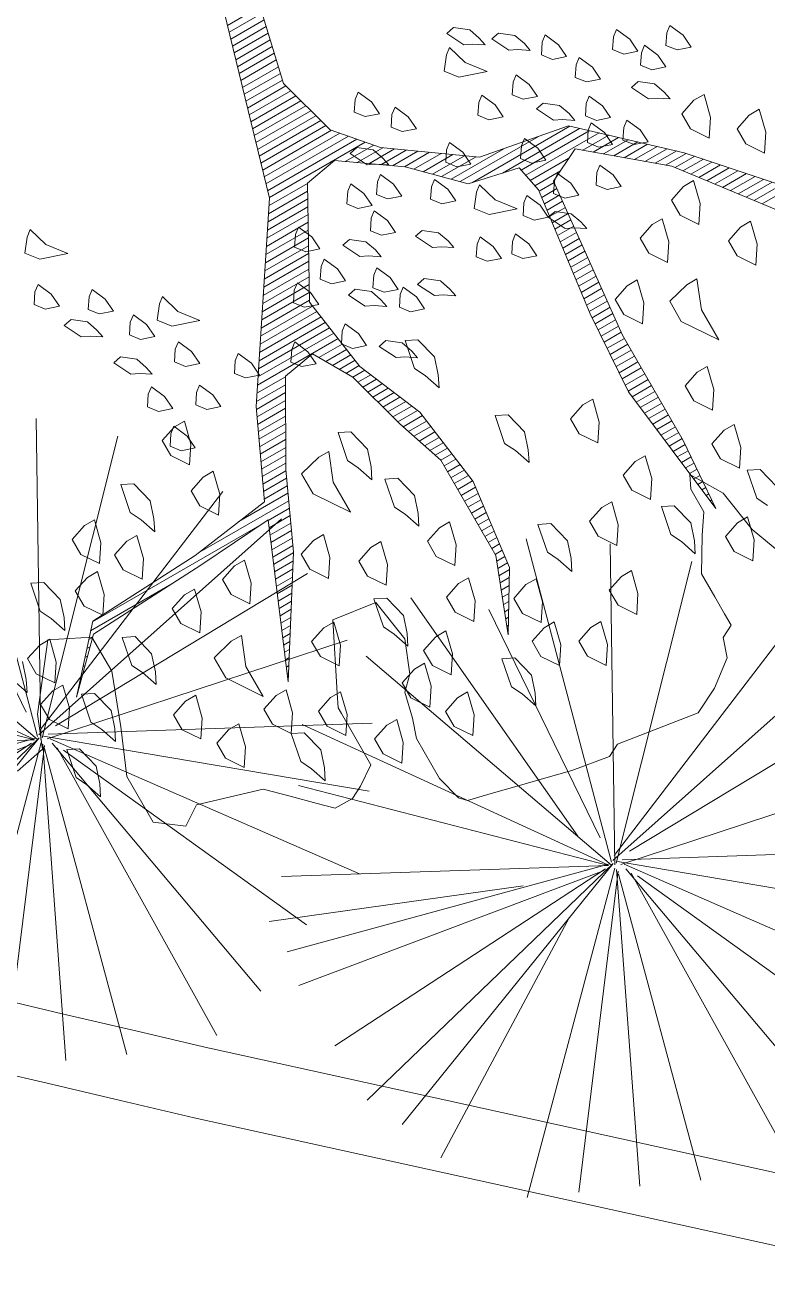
# Model space of a CAD drawing. Header units: metres. Extents: x 12093 to 20303, y 514 to 1412.
# Drawn here: x 19710.979 to 19712.542, y 695.804 to 698.412 of the extents above; entities that cross this region are included whole.
import ezdxf

# ---------------------------------------------------------------- set-up
doc = ezdxf.new("R2010")
doc.units = ezdxf.units.M
doc.layers.get('0').update_dxf_attribs({"lineweight": 13})
for name, color, linetype, lineweight in [('AMBI-GRASS', 104, 'Continuous', 20), ('ARBOLES', 52, 'Continuous', 13), ('grass', 64, 'Continuous', 13), ('MANZANAS-ORIGINALES', 147, 'Continuous', 9)]:
    doc.layers.add(name, color=color, linetype=linetype, lineweight=lineweight)
doc.layers.add('desnivel', color=9, linetype='Continuous')

# ---------------------------------------------------------------- blocks, each defined once
blk = doc.blocks.new('ghgfghgh')
at = {"layer": 'ARBOLES', "lineweight": 20}
for p, q in [((20001.7333, 663.3904), (20001.6557, 663.7091)), ((20001.713, 663.6712), (20001.7517, 663.5428)), ((20001.6774, 663.6198), (20001.7209, 663.6449)), ((20001.6796, 663.6107), (20001.7236, 663.636)), ((20001.6819, 663.6015), (20001.7263, 663.6272)), ((20001.6841, 663.5924), (20001.7289, 663.6183)), ((20001.6863, 663.5832), (20001.7316, 663.6094)), ((20001.6885, 663.5741), (20001.7343, 663.6005)), ((20001.6908, 663.565), (20001.737, 663.5916)), ((20001.693, 663.5558), (20001.7396, 663.5828)), ((20001.6952, 663.5467), (20001.7423, 663.5739)), ((20001.6974, 663.5375), (20001.745, 663.565)), ((20001.6997, 663.5284), (20001.7477, 663.5561)), ((20001.7019, 663.5193), (20001.7503, 663.5472)), ((20001.7041, 663.5101), (20001.755, 663.5395)), ((20001.7064, 663.501), (20001.7617, 663.5329)), ((20001.7517, 663.5428), (20001.8138, 663.4812)), ((20001.7086, 663.4918), (20001.7683, 663.5263)), ((20001.7108, 663.4827), (20001.775, 663.5197)), ((20001.713, 663.4736), (20001.7816, 663.5132)), ((20001.7153, 663.4644), (20001.7882, 663.5066)), ((20001.7175, 663.4553), (20001.7949, 663.5)), ((20001.7197, 663.4461), (20001.8015, 663.4934)), ((20001.7219, 663.437), (20001.8082, 663.4868)), ((20001.7242, 663.4279), (20001.8155, 663.4806)), ((20002.0027, 663.4114), (20002.1318, 663.486)), ((20002.0121, 663.445), (20002.13, 663.4864)), ((20002.0423, 663.4239), (20002.1447, 663.483)), ((20002.0672, 663.4278), (20002.1576, 663.48)), ((20002.13, 663.4864), (20002.2834, 663.4509)), ((20001.7264, 663.4187), (20001.8267, 663.4767)), ((20001.7286, 663.4096), (20001.8379, 663.4727)), ((20001.7308, 663.4004), (20001.8492, 663.4688)), ((20001.7331, 663.3913), (20001.8604, 663.4648)), ((20001.9864, 663.4125), (20002.0903, 663.4725)), ((20002.0733, 663.4209), (20002.1705, 663.4771)), ((20002.1489, 663.4541), (20002.1834, 663.4741)), ((20002.1626, 663.4517), (20002.1963, 663.4711)), ((20002.1764, 663.4492), (20002.2092, 663.4681)), ((20002.1901, 663.4467), (20002.222, 663.4651)), ((20002.2039, 663.4442), (20002.2349, 663.4621)), ((20001.9741, 663.4158), (20002.0441, 663.4562)), ((20002.1387, 663.456), (20002.1103, 663.413)), ((20002.2673, 663.4328), (20002.1387, 663.456)), ((20002.2176, 663.4417), (20002.2478, 663.4592)), ((20002.2314, 663.4392), (20002.2607, 663.4562)), ((20002.2451, 663.4368), (20002.2736, 663.4532)), ((20002.2589, 663.4343), (20002.2861, 663.45)), ((20002.2714, 663.4311), (20002.2976, 663.4462)), ((20002.2834, 663.4509), (20002.4484, 663.3955)), ((20001.8197, 663.4403), (20001.7837, 663.4106)), ((20002.0645, 663.4309), (20001.997, 663.4096)), ((20002.0903, 663.4015), (20002.0645, 663.4309)), ((20002.0793, 663.414), (20002.1304, 663.4435)), ((20002.419, 663.3696), (20002.2673, 663.4328)), ((20002.2819, 663.4267), (20002.309, 663.4423)), ((20002.2924, 663.4223), (20002.3204, 663.4385)), ((20002.3029, 663.418), (20002.3318, 663.4347)), ((20002.3134, 663.4136), (20002.3432, 663.4308)), ((20002.0854, 663.4071), (20002.1193, 663.4267)), ((20002.1103, 663.413), (20002.2017, 663.2087)), ((20002.3239, 663.4092), (20002.3546, 663.427)), ((20002.3343, 663.4049), (20002.366, 663.4232)), ((20002.3448, 663.4005), (20002.3775, 663.4193)), ((20002.3553, 663.3961), (20002.3889, 663.4155)), ((20001.732, 663.3698), (20001.7838, 663.3998)), ((20001.7327, 663.3807), (20001.7837, 663.4101)), ((20001.7837, 663.4106), (20001.7863, 663.2525)), ((20002.1587, 663.237), (20002.0903, 663.4015)), ((20002.091, 663.3999), (20002.111, 663.4114)), ((20002.0945, 663.3915), (20002.1147, 663.4032)), ((20002.3658, 663.3918), (20002.4003, 663.4117)), ((20002.3763, 663.3874), (20002.4117, 663.4078)), ((20002.3868, 663.383), (20002.4231, 663.404)), ((20001.7155, 663.1141), (20001.7333, 663.3904)), ((20001.7306, 663.3482), (20001.7842, 663.3791)), ((20001.7313, 663.359), (20001.784, 663.3895)), ((20002.098, 663.3831), (20002.1184, 663.3949)), ((20002.1015, 663.3747), (20002.1221, 663.3866)), ((20001.7299, 663.3373), (20001.7844, 663.3688)), ((20002.105, 663.3663), (20002.1258, 663.3783)), ((20002.1085, 663.3579), (20002.1295, 663.37)), ((20001.7285, 663.3157), (20001.7847, 663.3481)), ((20001.7292, 663.3265), (20001.7845, 663.3585)), ((20002.112, 663.3495), (20002.1332, 663.3617)), ((20002.1155, 663.341), (20002.1369, 663.3534)), ((20001.7278, 663.3049), (20001.7849, 663.3378)), ((20002.119, 663.3326), (20002.1406, 663.3452)), ((20002.1225, 663.3242), (20002.1443, 663.3369)), ((20001.7264, 663.2832), (20001.7852, 663.3172)), ((20001.7271, 663.294), (20001.785, 663.3275)), ((20002.126, 663.3158), (20002.1481, 663.3286)), ((20002.1294, 663.3074), (20002.1518, 663.3203)), ((20001.7257, 663.2724), (20001.7854, 663.3068)), ((20002.1329, 663.299), (20002.1555, 663.312)), ((20002.1364, 663.2906), (20002.1592, 663.3037)), ((20001.7243, 663.2507), (20001.7857, 663.2862)), ((20001.725, 663.2615), (20001.7856, 663.2965)), ((20002.1399, 663.2822), (20002.1629, 663.2954)), ((20002.1434, 663.2738), (20002.1666, 663.2872)), ((20001.7229, 663.2291), (20001.7861, 663.2655)), ((20001.7236, 663.2399), (20001.7859, 663.2759)), ((20002.1469, 663.2654), (20002.1703, 663.2789)), ((20002.1504, 663.257), (20002.174, 663.2706)), ((20001.7222, 663.2182), (20001.7862, 663.2552)), ((20001.7863, 663.2525), (20001.8533, 663.1671)), ((20002.1539, 663.2486), (20002.1777, 663.2623)), ((20002.1574, 663.2402), (20002.1814, 663.254)), ((20001.7201, 663.1857), (20001.8017, 663.2329)), ((20001.7208, 663.1966), (20001.7961, 663.24)), ((20001.7215, 663.2074), (20001.7905, 663.2472)), ((20002.2096, 663.1335), (20002.1587, 663.237)), ((20002.1612, 663.2319), (20002.1851, 663.2457)), ((20002.1652, 663.2238), (20002.1888, 663.2374)), ((20001.7187, 663.1641), (20001.813, 663.2185)), ((20001.7194, 663.1749), (20001.8073, 663.2257)), ((20002.1692, 663.2157), (20002.1925, 663.2292)), ((20002.1732, 663.2076), (20002.1962, 663.2209)), ((20001.7173, 663.1424), (20001.8242, 663.2042)), ((20001.718, 663.1533), (20001.8186, 663.2113)), ((20002.1772, 663.1995), (20002.1999, 663.2126)), ((20002.1812, 663.1913), (20002.2041, 663.2045)), ((20002.2017, 663.2087), (20002.2823, 663.069)), ((20001.7904, 663.184), (20001.7543, 663.1543)), ((20001.8439, 663.1528), (20001.7904, 663.184)), ((20001.7988, 663.1791), (20001.8299, 663.197)), ((20001.8078, 663.1738), (20001.8355, 663.1898)), ((20001.8168, 663.1686), (20001.8411, 663.1827)), ((20002.1852, 663.1832), (20002.2086, 663.1967)), ((20002.1892, 663.1751), (20002.2131, 663.1889)), ((20001.8258, 663.1634), (20001.8468, 663.1755)), ((20001.8347, 663.1581), (20001.8524, 663.1683)), ((20001.8533, 663.1671), (20001.9326, 663.1065)), ((20002.1932, 663.167), (20002.2176, 663.1811)), ((20002.1971, 663.1589), (20002.2221, 663.1733)), ((20002.2011, 663.1507), (20002.2266, 663.1654)), ((20001.7166, 663.1316), (20001.7543, 663.1534)), ((20001.7543, 663.1543), (20001.7549, 663.0305)), ((20001.8437, 663.1529), (20001.8598, 663.1622)), ((20001.906, 663.0912), (20001.8439, 663.1528)), ((20001.8504, 663.1463), (20001.8676, 663.1562)), ((20001.8571, 663.1397), (20001.8754, 663.1503)), ((20002.2051, 663.1426), (20002.2311, 663.1576)), ((20002.2091, 663.1345), (20002.2357, 663.1498)), ((20001.7158, 663.1103), (20001.7544, 663.1326)), ((20001.7159, 663.1208), (20001.7544, 663.143)), ((20001.8637, 663.1331), (20001.8831, 663.1444)), ((20001.8703, 663.1265), (20001.8909, 663.1384)), ((20001.877, 663.12), (20001.8987, 663.1325)), ((20002.3255, 662.9788), (20002.2096, 663.1335)), ((20002.2144, 663.1271), (20002.2402, 663.142)), ((20002.2198, 663.1198), (20002.2447, 663.1342)), ((20001.7167, 663.1004), (20001.7545, 663.1222)), ((20001.8836, 663.1134), (20001.9064, 663.1265)), ((20001.8903, 663.1068), (20001.9142, 663.1206)), ((20002.2253, 663.1126), (20002.2492, 663.1264)), ((20002.2308, 663.1053), (20002.2537, 663.1185)), ((20001.7265, 662.9875), (20001.7155, 663.1141)), ((20001.7175, 663.0904), (20001.7545, 663.1118)), ((20001.7184, 663.0805), (20001.7546, 663.1014)), ((20001.8969, 663.1002), (20001.922, 663.1147)), ((20001.9036, 663.0936), (20001.9298, 663.1087)), ((20001.9105, 663.0872), (20001.9361, 663.102)), ((20001.9326, 663.1065), (20002.0035, 663.0145)), ((20002.2362, 663.098), (20002.2582, 663.1107)), ((20002.2417, 663.0907), (20002.2627, 663.1029)), ((20001.7193, 663.0706), (20001.7546, 663.091)), ((20001.9605, 663.0429), (20001.906, 663.0912)), ((20001.9176, 663.0809), (20001.9417, 663.0948)), ((20001.9248, 663.0746), (20001.9472, 663.0875)), ((20002.2471, 663.0834), (20002.2673, 663.0951)), ((20002.2526, 663.0762), (20002.2718, 663.0873)), ((20001.7201, 663.0607), (20001.7547, 663.0806)), ((20001.721, 663.0507), (20001.7547, 663.0702)), ((20001.9319, 663.0683), (20001.9528, 663.0803)), ((20001.939, 663.0619), (20001.9584, 663.0731)), ((20002.258, 663.0689), (20002.2763, 663.0794)), ((20002.2635, 663.0616), (20002.2808, 663.0716)), ((20002.2823, 663.069), (20002.3255, 662.9788)), ((20001.7219, 663.0408), (20001.7548, 663.0598)), ((20001.9461, 663.0556), (20001.9639, 663.0659)), ((20001.9532, 663.0493), (20001.9695, 663.0587)), ((20001.9604, 663.043), (20001.975, 663.0515)), ((20002.2689, 663.0543), (20002.2849, 663.0636)), ((20002.2744, 663.0471), (20002.2888, 663.0554)), ((20001.7227, 663.0309), (20001.7548, 663.0494)), ((20001.7236, 663.021), (20001.7549, 663.039)), ((20002.0335, 662.9165), (20001.9605, 663.0429)), ((20001.9649, 663.0352), (20001.9806, 663.0442)), ((20001.9695, 663.0274), (20001.9861, 663.037)), ((20002.2798, 663.0398), (20002.2927, 663.0472)), ((20002.2853, 663.0325), (20002.2966, 663.0391)), ((20001.7245, 663.011), (20001.7551, 663.0287)), ((20001.7253, 663.0011), (20001.756, 663.0188)), ((20001.7549, 663.0305), (20001.7649, 662.921)), ((20001.974, 663.0196), (20001.9917, 663.0298)), ((20001.9785, 663.0118), (20001.9973, 663.0226)), ((20002.2907, 663.0252), (20002.3006, 663.0309)), ((20002.2962, 663.018), (20002.3045, 663.0227)), ((20001.7262, 662.9912), (20001.7569, 663.0089)), ((20001.983, 663.0039), (20002.0028, 663.0154)), ((20001.9875, 662.9961), (20002.0066, 663.0071)), ((20002.0035, 663.0145), (20002.0516, 662.9004)), ((20002.3016, 663.0107), (20002.3084, 663.0146)), ((20002.3071, 663.0034), (20002.3123, 663.0064)), ((20001.6345, 662.9166), (20001.7265, 662.9875)), ((20001.6383, 662.9196), (20001.7587, 662.9891)), ((20001.6924, 662.9613), (20001.7578, 662.999)), ((20001.992, 662.9883), (20002.0101, 662.9988)), ((20001.9965, 662.9805), (20002.0137, 662.9904)), ((20002.3125, 662.9961), (20002.3162, 662.9982)), ((20002.318, 662.9888), (20002.3201, 662.9901)), ((20001.7315, 662.963), (20001.7596, 662.9792)), ((20001.7327, 662.9532), (20001.7605, 662.9693)), ((20002.0011, 662.9727), (20002.0172, 662.982)), ((20002.0056, 662.9648), (20002.0208, 662.9736)), ((20002.3234, 662.9816), (20002.324, 662.9819)), ((20001.4985, 662.8284), (20001.7231, 662.9581)), ((20001.7314, 662.9637), (20001.6421, 662.9034)), ((20001.7581, 662.7486), (20001.7314, 662.9637)), ((20001.7339, 662.9435), (20001.7614, 662.9594)), ((20002.0101, 662.957), (20002.0243, 662.9652)), ((20002.0146, 662.9492), (20002.0278, 662.9568)), ((20001.7351, 662.9338), (20001.7623, 662.9495)), ((20001.7363, 662.9241), (20001.7632, 662.9396)), ((20002.0191, 662.9414), (20002.0314, 662.9485)), ((20002.0236, 662.9336), (20002.0349, 662.9401)), ((20001.7375, 662.9143), (20001.7641, 662.9297)), ((20001.7387, 662.9046), (20001.7648, 662.9197)), ((20001.7649, 662.921), (20001.7581, 662.7486)), ((20002.0281, 662.9258), (20002.0384, 662.9317)), ((20002.0327, 662.9179), (20002.042, 662.9233)), ((20001.4987, 662.8294), (20001.6345, 662.9166)), ((20001.6421, 662.9034), (20001.4997, 662.8122)), ((20001.7399, 662.8949), (20001.7644, 662.909)), ((20002.0501, 662.8109), (20002.0335, 662.9165)), ((20002.0347, 662.9087), (20002.0455, 662.9149)), ((20002.0362, 662.8991), (20002.049, 662.9065)), ((20001.7411, 662.8851), (20001.764, 662.8984)), ((20001.7423, 662.8754), (20001.7636, 662.8877)), ((20002.0377, 662.8896), (20002.0516, 662.8976)), ((20002.0392, 662.88), (20002.0514, 662.8871)), ((20002.0516, 662.9004), (20002.0501, 662.8109)), ((20001.4959, 662.8166), (20001.6038, 662.8788)), ((20001.7435, 662.8657), (20001.7632, 662.877)), ((20002.0407, 662.8705), (20002.0512, 662.8765)), ((20001.7447, 662.856), (20001.7627, 662.8663)), ((20001.746, 662.8462), (20001.7623, 662.8557)), ((20002.0422, 662.8609), (20002.0511, 662.866)), ((20002.0437, 662.8514), (20002.0509, 662.8555)), ((20001.7472, 662.8365), (20001.7619, 662.845)), ((20002.0453, 662.8418), (20002.0507, 662.845)), ((20001.4772, 662.7283), (20001.4987, 662.8294)), ((20001.7484, 662.8268), (20001.7615, 662.8343)), ((20001.7496, 662.817), (20001.761, 662.8237)), ((20002.0468, 662.8323), (20002.0505, 662.8344)), ((20002.0483, 662.8227), (20002.0503, 662.8239)), ((20001.4997, 662.8122), (20001.4772, 662.7283)), ((20001.7508, 662.8073), (20001.7606, 662.813)), ((20001.4909, 662.7928), (20001.4951, 662.7952)), ((20001.752, 662.7976), (20001.7602, 662.8023)), ((20001.7532, 662.7879), (20001.7598, 662.7917)), ((20001.4859, 662.769), (20001.4885, 662.7706)), ((20001.4884, 662.7809), (20001.4918, 662.7829)), ((20001.7544, 662.7781), (20001.7593, 662.781)), ((20001.7556, 662.7684), (20001.7589, 662.7703)), ((20001.7568, 662.7587), (20001.7585, 662.7596)), ((20001.758, 662.7489), (20001.7581, 662.749))]:
    blk.add_line(p, q, dxfattribs=at)
at = {"layer": 'desnivel', "lineweight": 20}
for p, q in [((20001.6363, 662.5855), (20001.6223, 662.5573)), ((20001.8205, 662.5809), (20001.7966, 662.5873)), ((20001.6223, 662.5573), (20001.5789, 662.5625))]:
    blk.add_line(p, q, dxfattribs=at)
at = {"layer": 'grass'}
for p, q in [((20001.9684, 663.6091), (20001.9773, 663.6169)), ((20001.9773, 663.6169), (20001.9989, 663.6138)), ((20001.9989, 663.6138), (20002.0116, 663.6029)), ((20002.0283, 663.6018), (20002.0372, 663.6096)), ((20002.0372, 663.6096), (20002.0588, 663.6065)), ((20002.1936, 663.6143), (20002.1896, 663.6045)), ((20002.2112, 663.6014), (20002.1936, 663.6143)), ((20002.2604, 663.6099), (20002.2593, 663.5932)), ((20002.2644, 663.6197), (20002.2604, 663.6099)), ((20002.282, 663.6068), (20002.2644, 663.6197)), ((20001.9909, 663.5942), (20001.9684, 663.6091)), ((20002.0027, 663.5951), (20001.9909, 663.5942)), ((20002.0194, 663.594), (20002.0027, 663.5951)), ((20002.0116, 663.6029), (20002.0194, 663.594)), ((20002.0508, 663.5869), (20002.0283, 663.6018)), ((20002.0588, 663.6065), (20002.0715, 663.5956)), ((20002.0715, 663.5956), (20002.0793, 663.5867)), ((20002.0951, 663.5974), (20002.094, 663.5806)), ((20002.0991, 663.6072), (20002.0951, 663.5974)), ((20002.1167, 663.5942), (20002.0991, 663.6072)), ((20002.1274, 663.5784), (20002.1167, 663.5942)), ((20002.1896, 663.6045), (20002.1885, 663.5878)), ((20002.2219, 663.5856), (20002.2112, 663.6014)), ((20002.2308, 663.5934), (20002.2268, 663.5836)), ((20002.2484, 663.5805), (20002.2308, 663.5934)), ((20002.2593, 663.5932), (20002.274, 663.5872)), ((20002.2927, 663.5909), (20002.282, 663.6068)), ((20001.9682, 663.5806), (20001.965, 663.559)), ((20001.9722, 663.5904), (20001.9682, 663.5806)), ((20001.9927, 663.5706), (20001.9722, 663.5904)), ((20002.0626, 663.5878), (20002.0508, 663.5869)), ((20002.0793, 663.5867), (20002.0626, 663.5878)), ((20002.094, 663.5806), (20002.1087, 663.5746)), ((20002.1087, 663.5746), (20002.1274, 663.5784)), ((20002.1441, 663.5773), (20002.1401, 663.5675)), ((20002.1617, 663.5644), (20002.1441, 663.5773)), ((20002.1885, 663.5878), (20002.2032, 663.5818)), ((20002.2032, 663.5818), (20002.2219, 663.5856)), ((20002.2268, 663.5836), (20002.2257, 663.5669)), ((20002.2591, 663.5647), (20002.2484, 663.5805)), ((20002.274, 663.5872), (20002.2927, 663.5909)), ((20002.0221, 663.5586), (20001.9927, 663.5706)), ((20002.1401, 663.5675), (20002.139, 663.5508)), ((20002.1724, 663.5486), (20002.1617, 663.5644)), ((20002.2257, 663.5669), (20002.2404, 663.5609)), ((20002.2404, 663.5609), (20002.2591, 663.5647)), ((20001.965, 663.559), (20001.9847, 663.551)), ((20001.9847, 663.551), (20002.0221, 663.5586)), ((20002.0564, 663.5446), (20002.0553, 663.5278)), ((20002.0604, 663.5544), (20002.0564, 663.5446)), ((20002.078, 663.5414), (20002.0604, 663.5544)), ((20002.139, 663.5508), (20002.1537, 663.5448)), ((20002.1537, 663.5448), (20002.1724, 663.5486)), ((20002.2137, 663.5375), (20002.2226, 663.5453)), ((20002.2226, 663.5453), (20002.2442, 663.5422)), ((20001.8508, 663.5314), (20001.8468, 663.5216)), ((20001.8684, 663.5184), (20001.8508, 663.5314)), ((20002.015, 663.5272), (20002.0109, 663.5174)), ((20002.0326, 663.5143), (20002.015, 663.5272)), ((20002.0553, 663.5278), (20002.07, 663.5218)), ((20002.0887, 663.5256), (20002.078, 663.5414)), ((20002.2362, 663.5225), (20002.2137, 663.5375)), ((20002.2442, 663.5422), (20002.2569, 663.5312)), ((20002.2569, 663.5312), (20002.2647, 663.5223)), ((20002.3098, 663.5282), (20002.2965, 663.5205)), ((20002.3185, 663.4977), (20002.3098, 663.5282)), ((20001.8468, 663.5216), (20001.8457, 663.5048)), ((20001.8791, 663.5026), (20001.8684, 663.5184)), ((20001.8998, 663.5113), (20001.8958, 663.5015)), ((20001.9174, 663.4984), (20001.8998, 663.5113)), ((20002.0109, 663.5174), (20002.0098, 663.5007)), ((20002.0433, 663.4984), (20002.0326, 663.5143)), ((20002.07, 663.5218), (20002.0887, 663.5256)), ((20002.0876, 663.5089), (20002.0965, 663.5167)), ((20002.0965, 663.5167), (20002.1181, 663.5136)), ((20002.1181, 663.5136), (20002.1308, 663.5027)), ((20002.1535, 663.5163), (20002.1524, 663.4996)), ((20002.1575, 663.5261), (20002.1535, 663.5163)), ((20002.1751, 663.5132), (20002.1575, 663.5261)), ((20002.1858, 663.4974), (20002.1751, 663.5132)), ((20002.248, 663.5234), (20002.2362, 663.5225)), ((20002.2647, 663.5223), (20002.248, 663.5234)), ((20002.2965, 663.5205), (20002.2804, 663.5023)), ((20001.8457, 663.5048), (20001.8604, 663.4988)), ((20001.8604, 663.4988), (20001.8791, 663.5026)), ((20001.8958, 663.5015), (20001.8947, 663.4848)), ((20001.9281, 663.4826), (20001.9174, 663.4984)), ((20002.0098, 663.5007), (20002.0245, 663.4946)), ((20002.0245, 663.4946), (20002.0433, 663.4984)), ((20002.1101, 663.494), (20002.0876, 663.5089)), ((20002.1219, 663.4949), (20002.1101, 663.494)), ((20002.1386, 663.4938), (20002.1219, 663.4949)), ((20002.1308, 663.5027), (20002.1386, 663.4938)), ((20002.1524, 663.4996), (20002.1671, 663.4936)), ((20002.1671, 663.4936), (20002.1858, 663.4974)), ((20002.2074, 663.4942), (20002.2034, 663.4844)), ((20002.225, 663.4813), (20002.2074, 663.4942)), ((20002.2804, 663.5023), (20002.2919, 663.4824)), ((20002.3167, 663.4701), (20002.3185, 663.4977)), ((20002.3699, 663.5008), (20002.3538, 663.4827)), ((20002.3832, 663.5085), (20002.3699, 663.5008)), ((20002.3919, 663.4781), (20002.3832, 663.5085)), ((20001.8138, 663.4812), (20001.8806, 663.4577)), ((20001.8947, 663.4848), (20001.9094, 663.4788)), ((20001.9094, 663.4788), (20001.9281, 663.4826)), ((20002.1562, 663.4809), (20002.1551, 663.4642)), ((20002.1602, 663.4907), (20002.1562, 663.4809)), ((20002.1778, 663.4778), (20002.1602, 663.4907)), ((20002.1885, 663.4619), (20002.1778, 663.4778)), ((20002.2034, 663.4844), (20002.2023, 663.4677)), ((20002.2357, 663.4655), (20002.225, 663.4813)), ((20002.2919, 663.4824), (20002.3167, 663.4701)), ((20002.3538, 663.4827), (20002.3653, 663.4627)), ((20002.3901, 663.4504), (20002.3919, 663.4781)), ((20001.9722, 663.4646), (20001.9682, 663.4548)), ((20001.9898, 663.4516), (20001.9722, 663.4646)), ((20002.0716, 663.4697), (20002.0675, 663.4599)), ((20002.0892, 663.4568), (20002.0716, 663.4697)), ((20002.1551, 663.4642), (20002.1698, 663.4582)), ((20002.1698, 663.4582), (20002.1885, 663.4619)), ((20002.2023, 663.4677), (20002.217, 663.4617)), ((20002.217, 663.4617), (20002.2357, 663.4655)), ((20002.3653, 663.4627), (20002.3901, 663.4504)), ((20001.8338, 663.4391), (20001.8716, 663.4609)), ((20001.8403, 663.4498), (20001.8492, 663.4576)), ((20001.8628, 663.4349), (20001.8403, 663.4498)), ((20001.8492, 663.4576), (20001.8709, 663.4545)), ((20001.8495, 663.4377), (20001.8837, 663.4574)), ((20001.8652, 663.4363), (20001.8991, 663.4559)), ((20001.8709, 663.4545), (20001.8836, 663.4436)), ((20001.8806, 663.4577), (20002.0121, 663.445)), ((20001.8809, 663.4349), (20001.9146, 663.4544)), ((20001.8966, 663.4336), (20001.93, 663.4529)), ((20001.9122, 663.4322), (20001.9455, 663.4514)), ((20001.9248, 663.429), (20001.961, 663.4499)), ((20001.9371, 663.4257), (20001.9764, 663.4484)), ((20001.9494, 663.4224), (20001.9919, 663.4469)), ((20001.9617, 663.4191), (20002.0073, 663.4454)), ((20001.9682, 663.4548), (20001.9671, 663.4381)), ((20002.0005, 663.4358), (20001.9898, 663.4516)), ((20002.0675, 663.4599), (20002.0664, 663.4432)), ((20002.0998, 663.441), (20002.0892, 663.4568)), ((20001.9131, 663.4321), (20001.8197, 663.4403)), ((20001.8746, 663.4358), (20001.8628, 663.4349)), ((20001.8914, 663.4347), (20001.8746, 663.4358)), ((20001.8836, 663.4436), (20001.8914, 663.4347)), ((20001.997, 663.4096), (20001.9131, 663.4321)), ((20001.9671, 663.4381), (20001.9818, 663.432)), ((20001.9818, 663.432), (20002.0005, 663.4358)), ((20002.0664, 663.4432), (20002.0811, 663.4372)), ((20002.0811, 663.4372), (20002.0998, 663.441)), ((20002.1716, 663.4345), (20002.1676, 663.4247)), ((20002.1892, 663.4216), (20002.1716, 663.4345)), ((20001.8764, 663.4122), (20001.8753, 663.3955)), ((20001.8804, 663.422), (20001.8764, 663.4122)), ((20001.898, 663.4091), (20001.8804, 663.422)), ((20001.9522, 663.4155), (20001.9482, 663.4057)), ((20001.9698, 663.4026), (20001.9522, 663.4155)), ((20002.1114, 663.4134), (20002.1103, 663.3967)), ((20002.1154, 663.4232), (20002.1114, 663.4134)), ((20002.133, 663.4103), (20002.1154, 663.4232)), ((20002.1676, 663.4247), (20002.1665, 663.408)), ((20002.1999, 663.4058), (20002.1892, 663.4216)), ((20002.296, 663.4138), (20002.2827, 663.4062)), ((20002.3047, 663.3834), (20002.296, 663.4138)), ((20001.837, 663.3997), (20001.8359, 663.383)), ((20001.841, 663.4095), (20001.837, 663.3997)), ((20001.8586, 663.3966), (20001.841, 663.4095)), ((20001.8693, 663.3808), (20001.8586, 663.3966)), ((20001.9087, 663.3933), (20001.898, 663.4091)), ((20001.9482, 663.4057), (20001.9471, 663.389)), ((20001.9805, 663.3868), (20001.9698, 663.4026)), ((20002.0081, 663.3984), (20002.005, 663.3768)), ((20002.0121, 663.4082), (20002.0081, 663.3984)), ((20002.0326, 663.3884), (20002.0121, 663.4082)), ((20002.1103, 663.3967), (20002.125, 663.3906)), ((20002.1437, 663.3944), (20002.133, 663.4103)), ((20002.1665, 663.408), (20002.1812, 663.402)), ((20002.1812, 663.402), (20002.1999, 663.4058)), ((20002.2827, 663.4062), (20002.2666, 663.388)), ((20001.8359, 663.383), (20001.8506, 663.377)), ((20001.8506, 663.377), (20001.8693, 663.3808)), ((20001.8753, 663.3955), (20001.89, 663.3895)), ((20001.89, 663.3895), (20001.9087, 663.3933)), ((20001.9471, 663.389), (20001.9618, 663.383)), ((20001.9618, 663.383), (20001.9805, 663.3868)), ((20002.062, 663.3764), (20002.0326, 663.3884)), ((20002.0709, 663.3842), (20002.0698, 663.3675)), ((20002.0749, 663.394), (20002.0709, 663.3842)), ((20002.0925, 663.3811), (20002.0749, 663.394)), ((20002.1032, 663.3652), (20002.0925, 663.3811)), ((20002.125, 663.3906), (20002.1437, 663.3944)), ((20002.2666, 663.388), (20002.2781, 663.368)), ((20002.3029, 663.3558), (20002.3047, 663.3834)), ((20001.8682, 663.3641), (20001.8671, 663.3474)), ((20001.8722, 663.3739), (20001.8682, 663.3641)), ((20001.8898, 663.361), (20001.8722, 663.3739)), ((20002.005, 663.3768), (20002.0246, 663.3688)), ((20002.0246, 663.3688), (20002.062, 663.3764)), ((20002.0698, 663.3675), (20002.0845, 663.3615)), ((20002.0845, 663.3615), (20002.1032, 663.3652)), ((20002.1032, 663.3652), (20002.1121, 663.373)), ((20002.1257, 663.3503), (20002.1032, 663.3652)), ((20002.1121, 663.373), (20002.1337, 663.3699)), ((20002.1337, 663.3699), (20002.1464, 663.359)), ((20002.2543, 663.3632), (20002.241, 663.3555)), ((20002.263, 663.3327), (20002.2543, 663.3632)), ((20002.2781, 663.368), (20002.3029, 663.3558)), ((20001.4158, 663.3488), (20001.4118, 663.339)), ((20001.4363, 663.329), (20001.4158, 663.3488)), ((20001.7718, 663.352), (20001.7677, 663.3422)), ((20001.7894, 663.3391), (20001.7718, 663.352)), ((20001.8671, 663.3474), (20001.8818, 663.3414)), ((20001.9005, 663.3451), (20001.8898, 663.361)), ((20001.927, 663.34), (20001.9359, 663.3478)), ((20001.9359, 663.3478), (20001.9575, 663.3447)), ((20002.1375, 663.3512), (20002.1257, 663.3503)), ((20002.1542, 663.3501), (20002.1375, 663.3512)), ((20002.1464, 663.359), (20002.1542, 663.3501)), ((20002.241, 663.3555), (20002.2249, 663.3373)), ((20002.3582, 663.3522), (20002.3421, 663.334)), ((20002.3715, 663.3599), (20002.3582, 663.3522)), ((20002.3802, 663.3295), (20002.3715, 663.3599)), ((20001.4118, 663.339), (20001.4087, 663.3174)), ((20001.7677, 663.3422), (20001.7666, 663.3255)), ((20001.8001, 663.3233), (20001.7894, 663.3391)), ((20001.8306, 663.328), (20001.8395, 663.3358)), ((20001.8395, 663.3358), (20001.8611, 663.3327)), ((20001.8611, 663.3327), (20001.8738, 663.3218)), ((20001.8818, 663.3414), (20001.9005, 663.3451)), ((20001.9495, 663.3251), (20001.927, 663.34)), ((20001.9575, 663.3447), (20001.9702, 663.3338)), ((20001.9702, 663.3338), (20001.978, 663.3249)), ((20002.0126, 663.3394), (20002.0086, 663.3296)), ((20002.0302, 663.3265), (20002.0126, 663.3394)), ((20002.0558, 663.3332), (20002.0547, 663.3165)), ((20002.0598, 663.343), (20002.0558, 663.3332)), ((20002.0774, 663.33), (20002.0598, 663.343)), ((20002.0881, 663.3142), (20002.0774, 663.33)), ((20002.2249, 663.3373), (20002.2364, 663.3174)), ((20002.2612, 663.3051), (20002.263, 663.3327)), ((20002.3421, 663.334), (20002.3536, 663.3141)), ((20001.4087, 663.3174), (20001.4283, 663.3094)), ((20001.4283, 663.3094), (20001.4657, 663.317)), ((20001.4657, 663.317), (20001.4363, 663.329)), ((20001.7666, 663.3255), (20001.7813, 663.3195)), ((20001.7813, 663.3195), (20001.8001, 663.3233)), ((20001.8531, 663.3131), (20001.8306, 663.328)), ((20001.8649, 663.314), (20001.8531, 663.3131)), ((20001.8816, 663.3128), (20001.8649, 663.314)), ((20001.8738, 663.3218), (20001.8816, 663.3128)), ((20001.9613, 663.326), (20001.9495, 663.3251)), ((20001.978, 663.3249), (20001.9613, 663.326)), ((20002.0086, 663.3296), (20002.0074, 663.3129)), ((20002.0409, 663.3107), (20002.0302, 663.3265)), ((20002.0547, 663.3165), (20002.0694, 663.3104)), ((20002.0694, 663.3104), (20002.0881, 663.3142)), ((20002.2364, 663.3174), (20002.2612, 663.3051)), ((20002.3536, 663.3141), (20002.3784, 663.3018)), ((20002.3784, 663.3018), (20002.3802, 663.3295)), ((20001.8018, 663.2997), (20001.8007, 663.283)), ((20001.8058, 663.3095), (20001.8018, 663.2997)), ((20001.8234, 663.2966), (20001.8058, 663.3095)), ((20001.8756, 663.2981), (20001.8716, 663.2883)), ((20001.8932, 663.2852), (20001.8756, 663.2981)), ((20002.0074, 663.3129), (20002.0221, 663.3069)), ((20002.0221, 663.3069), (20002.0409, 663.3107)), ((20001.8007, 663.283), (20001.8154, 663.277)), ((20001.8154, 663.277), (20001.8341, 663.2808)), ((20001.8341, 663.2808), (20001.8234, 663.2966)), ((20001.8716, 663.2883), (20001.8705, 663.2716)), ((20001.9039, 663.2694), (20001.8932, 663.2852)), ((20001.9295, 663.2761), (20001.9384, 663.2839)), ((20001.9384, 663.2839), (20001.96, 663.2808)), ((20001.96, 663.2808), (20001.9727, 663.2699)), ((20002.2213, 663.2821), (20002.208, 663.2744)), ((20002.2301, 663.2517), (20002.2213, 663.2821)), ((20002.3004, 663.2834), (20002.2871, 663.2757)), ((20002.3063, 663.2425), (20002.3004, 663.2834)), ((20001.4221, 663.2662), (20001.4209, 663.2495)), ((20001.4261, 663.276), (20001.4221, 663.2662)), ((20001.4437, 663.2631), (20001.4261, 663.276)), ((20001.4978, 663.2695), (20001.4938, 663.2597)), ((20001.5154, 663.2566), (20001.4978, 663.2695)), ((20001.7662, 663.2685), (20001.7651, 663.2518)), ((20001.7702, 663.2783), (20001.7662, 663.2685)), ((20001.7878, 663.2654), (20001.7702, 663.2783)), ((20001.7985, 663.2496), (20001.7878, 663.2654)), ((20001.8379, 663.262), (20001.8468, 663.2698)), ((20001.8468, 663.2698), (20001.8685, 663.2667)), ((20001.8685, 663.2667), (20001.8812, 663.2558)), ((20001.8705, 663.2716), (20001.8852, 663.2656)), ((20001.8852, 663.2656), (20001.9039, 663.2694)), ((20001.9108, 663.2723), (20001.9068, 663.2625)), ((20001.9284, 663.2594), (20001.9108, 663.2723)), ((20001.952, 663.2612), (20001.9295, 663.2761)), ((20001.9727, 663.2699), (20001.9805, 663.261)), ((20002.208, 663.2744), (20002.1919, 663.2562)), ((20002.2871, 663.2757), (20002.2643, 663.2537)), ((20001.4209, 663.2495), (20001.4356, 663.2434)), ((20001.4544, 663.2472), (20001.4437, 663.2631)), ((20001.4938, 663.2597), (20001.4927, 663.243)), ((20001.5261, 663.2408), (20001.5154, 663.2566)), ((20001.5871, 663.2502), (20001.584, 663.2286)), ((20001.5911, 663.26), (20001.5871, 663.2502)), ((20001.6116, 663.2402), (20001.5911, 663.26)), ((20001.7651, 663.2518), (20001.7798, 663.2458)), ((20001.7798, 663.2458), (20001.7985, 663.2496)), ((20001.8604, 663.2471), (20001.8379, 663.262)), ((20001.8722, 663.248), (20001.8604, 663.2471)), ((20001.889, 663.2469), (20001.8722, 663.248)), ((20001.8812, 663.2558), (20001.889, 663.2469)), ((20001.9068, 663.2625), (20001.9057, 663.2458)), ((20001.9391, 663.2436), (20001.9284, 663.2594)), ((20001.9638, 663.2621), (20001.952, 663.2612)), ((20001.9805, 663.261), (20001.9638, 663.2621)), ((20002.1919, 663.2562), (20002.2035, 663.2363)), ((20002.2283, 663.224), (20002.2301, 663.2517)), ((20002.2643, 663.2537), (20002.2797, 663.2271)), ((20001.4356, 663.2434), (20001.4544, 663.2472)), ((20001.4927, 663.243), (20001.5074, 663.237)), ((20001.5074, 663.237), (20001.5261, 663.2408)), ((20001.5526, 663.2357), (20001.5486, 663.2259)), ((20001.5702, 663.2228), (20001.5526, 663.2357)), ((20001.641, 663.2281), (20001.6116, 663.2402)), ((20001.9057, 663.2458), (20001.9204, 663.2398)), ((20001.9204, 663.2398), (20001.9391, 663.2436)), ((20002.2035, 663.2363), (20002.2283, 663.224)), ((20002.3293, 663.2026), (20002.3063, 663.2425)), ((20001.461, 663.2216), (20001.47, 663.2294)), ((20001.4835, 663.2067), (20001.461, 663.2216)), ((20001.47, 663.2294), (20001.4916, 663.2263)), ((20001.4916, 663.2263), (20001.5043, 663.2154)), ((20001.5043, 663.2154), (20001.5121, 663.2065)), ((20001.5486, 663.2259), (20001.5475, 663.2092)), ((20001.5809, 663.207), (20001.5702, 663.2228)), ((20001.584, 663.2286), (20001.6036, 663.2205)), ((20001.6036, 663.2205), (20001.641, 663.2281)), ((20001.8337, 663.2237), (20001.8297, 663.2139)), ((20001.8513, 663.2108), (20001.8337, 663.2237)), ((20002.2797, 663.2271), (20002.3293, 663.2026)), ((20001.4954, 663.2076), (20001.4835, 663.2067)), ((20001.5121, 663.2065), (20001.4954, 663.2076)), ((20001.5475, 663.2092), (20001.5622, 663.2032)), ((20001.5622, 663.2032), (20001.5809, 663.207)), ((20001.6123, 663.1998), (20001.6083, 663.19)), ((20001.6299, 663.1869), (20001.6123, 663.1998)), ((20001.7667, 663.1997), (20001.7627, 663.1899)), ((20001.7843, 663.1867), (20001.7667, 663.1997)), ((20001.8297, 663.2139), (20001.8286, 663.1972)), ((20001.862, 663.195), (20001.8513, 663.2108)), ((20001.8787, 663.1939), (20001.8876, 663.2017)), ((20001.8876, 663.2017), (20001.9092, 663.1986)), ((20001.9092, 663.1986), (20001.9219, 663.1877)), ((20001.9132, 663.2017), (20001.9303, 663.2027)), ((20001.9257, 663.1646), (20001.9132, 663.2017)), ((20001.9303, 663.2027), (20001.9523, 663.1799)), ((20001.6083, 663.19), (20001.6072, 663.1733)), ((20001.6406, 663.1711), (20001.6299, 663.1869)), ((20001.6918, 663.1845), (20001.6878, 663.1747)), ((20001.7094, 663.1716), (20001.6918, 663.1845)), ((20001.7627, 663.1899), (20001.7616, 663.1731)), ((20001.795, 663.1709), (20001.7843, 663.1867)), ((20001.8286, 663.1972), (20001.8433, 663.1912)), ((20001.8433, 663.1912), (20001.862, 663.195)), ((20001.9012, 663.179), (20001.8787, 663.1939)), ((20001.9219, 663.1877), (20001.9297, 663.1788)), ((20001.5265, 663.172), (20001.5355, 663.1798)), ((20001.5491, 663.1571), (20001.5265, 663.172)), ((20001.5355, 663.1798), (20001.5571, 663.1767)), ((20001.5571, 663.1767), (20001.5698, 663.1657)), ((20001.5698, 663.1657), (20001.5776, 663.1568)), ((20001.6072, 663.1733), (20001.6219, 663.1673)), ((20001.6219, 663.1673), (20001.6406, 663.1711)), ((20001.6878, 663.1747), (20001.6867, 663.158)), ((20001.7201, 663.1558), (20001.7094, 663.1716)), ((20001.7616, 663.1731), (20001.7763, 663.1671)), ((20001.7763, 663.1671), (20001.795, 663.1709)), ((20001.913, 663.1799), (20001.9012, 663.179)), ((20001.9297, 663.1788), (20001.913, 663.1799)), ((20001.9523, 663.1799), (20001.9572, 663.1562)), ((20002.3142, 663.1673), (20002.3009, 663.1596)), ((20002.3229, 663.1368), (20002.3142, 663.1673)), ((20001.5609, 663.1579), (20001.5491, 663.1571)), ((20001.5776, 663.1568), (20001.5609, 663.1579)), ((20001.6867, 663.158), (20001.7014, 663.152)), ((20001.7014, 663.152), (20001.7201, 663.1558)), ((20001.94, 663.1551), (20001.9257, 663.1646)), ((20001.9582, 663.139), (20001.94, 663.1551)), ((20001.9572, 663.1562), (20001.9582, 663.139)), ((20002.3009, 663.1596), (20002.2848, 663.1414)), ((20001.5765, 663.1401), (20001.5724, 663.1303)), ((20001.5941, 663.1272), (20001.5765, 663.1401)), ((20001.6364, 663.1328), (20001.6353, 663.1161)), ((20001.6404, 663.1426), (20001.6364, 663.1328)), ((20001.658, 663.1297), (20001.6404, 663.1426)), ((20002.2848, 663.1414), (20002.2963, 663.1215)), ((20002.3212, 663.1092), (20002.3229, 663.1368)), ((20001.5724, 663.1303), (20001.5713, 663.1136)), ((20001.6048, 663.1114), (20001.5941, 663.1272)), ((20001.6353, 663.1161), (20001.65, 663.1101)), ((20001.6687, 663.1139), (20001.658, 663.1297)), ((20002.1488, 663.1161), (20002.1327, 663.0979)), ((20002.1621, 663.1237), (20002.1488, 663.1161)), ((20002.1708, 663.0933), (20002.1621, 663.1237)), ((20002.2963, 663.1215), (20002.3212, 663.1092)), ((20001.5713, 663.1136), (20001.586, 663.1076)), ((20001.586, 663.1076), (20001.6048, 663.1114)), ((20001.65, 663.1101), (20001.6687, 663.1139)), ((20002.0326, 663.1022), (20002.0498, 663.1032)), ((20002.0452, 663.0651), (20002.0326, 663.1022)), ((20002.0498, 663.1032), (20002.0718, 663.0805)), ((20001.607, 663.087), (20001.5909, 663.0688)), ((20001.6065, 663.0878), (20001.6025, 663.078)), ((20001.6241, 663.0749), (20001.6065, 663.0878)), ((20001.6203, 663.0947), (20001.607, 663.087)), ((20001.629, 663.0642), (20001.6203, 663.0947)), ((20002.1327, 663.0979), (20002.1442, 663.0779)), ((20002.169, 663.0657), (20002.1708, 663.0933)), ((20002.3498, 663.0903), (20002.3365, 663.0826)), ((20002.3585, 663.0599), (20002.3498, 663.0903)), ((20001.5909, 663.0688), (20001.6024, 663.0489)), ((20001.6025, 663.078), (20001.6014, 663.0613)), ((20001.6348, 663.0591), (20001.6241, 663.0749)), ((20001.8242, 663.0794), (20001.8413, 663.0804)), ((20001.8367, 663.0423), (20001.8242, 663.0794)), ((20001.8413, 663.0804), (20001.8633, 663.0577)), ((20002.0718, 663.0805), (20002.0766, 663.0567)), ((20002.1442, 663.0779), (20002.169, 663.0657)), ((20002.3365, 663.0826), (20002.3204, 663.0644)), ((20001.6014, 663.0613), (20001.6161, 663.0553)), ((20001.6161, 663.0553), (20001.6348, 663.0591)), ((20001.6273, 663.0366), (20001.629, 663.0642)), ((20001.8119, 663.0546), (20001.7986, 663.0469)), ((20001.8178, 663.0136), (20001.8119, 663.0546)), ((20001.8633, 663.0577), (20001.8682, 663.0339)), ((20002.0595, 663.0557), (20002.0452, 663.0651)), ((20002.0777, 663.0396), (20002.0595, 663.0557)), ((20002.0766, 663.0567), (20002.0777, 663.0396)), ((20002.3204, 663.0644), (20002.3319, 663.0445)), ((20002.3567, 663.0322), (20002.3585, 663.0599)), ((20001.6024, 663.0489), (20001.6273, 663.0366)), ((20001.7986, 663.0469), (20001.7759, 663.0249)), ((20001.8511, 663.0328), (20001.8367, 663.0423)), ((20001.8682, 663.0339), (20001.8692, 663.0167)), ((20002.2186, 663.0411), (20002.2025, 663.023)), ((20002.2319, 663.0488), (20002.2186, 663.0411)), ((20002.2406, 663.0184), (20002.2319, 663.0488)), ((20002.3319, 663.0445), (20002.3567, 663.0322)), ((20001.6454, 663.0205), (20001.6293, 663.0023)), ((20001.6587, 663.0282), (20001.6454, 663.0205)), ((20001.6674, 662.9977), (20001.6587, 663.0282)), ((20001.7759, 663.0249), (20001.7912, 662.9983)), ((20001.8692, 663.0167), (20001.8511, 663.0328)), ((20001.8864, 663.0178), (20001.9035, 663.0188)), ((20001.8989, 662.9807), (20001.8864, 663.0178)), ((20001.9035, 663.0188), (20001.9255, 662.996)), ((20002.2025, 663.023), (20002.214, 663.003)), ((20002.2388, 662.9908), (20002.2406, 663.0184)), ((20002.2909, 663.024), (20002.2921, 663.0045)), ((20002.3354, 662.9993), (20002.2909, 663.024)), ((20002.3672, 663.0294), (20002.3844, 663.0304)), ((20002.3798, 662.9923), (20002.3672, 663.0294)), ((20002.3844, 663.0304), (20002.4064, 663.0077)), ((20001.536, 663.0105), (20001.5531, 663.0115)), ((20001.5485, 662.9734), (20001.536, 663.0105)), ((20001.5531, 663.0115), (20001.5751, 662.9888)), ((20001.6293, 663.0023), (20001.6408, 662.9824)), ((20001.8408, 662.9738), (20001.8178, 663.0136)), ((20002.214, 663.003), (20002.2388, 662.9908)), ((20002.2921, 663.0045), (20002.3095, 662.9742)), ((20001.5751, 662.9888), (20001.58, 662.965)), ((20001.6656, 662.9701), (20001.6674, 662.9977)), ((20001.7912, 662.9983), (20001.8408, 662.9738)), ((20001.9255, 662.996), (20001.9304, 662.9722)), ((20002.1874, 662.9877), (20002.1741, 662.98)), ((20002.1961, 662.9572), (20002.1874, 662.9877)), ((20002.3736, 662.9507), (20002.3354, 662.9993)), ((20002.3941, 662.9829), (20002.3798, 662.9923)), ((20001.5628, 662.9639), (20001.5485, 662.9734)), ((20001.6408, 662.9824), (20001.6656, 662.9701)), ((20001.9132, 662.9712), (20001.8989, 662.9807)), ((20001.9314, 662.9551), (20001.9132, 662.9712)), ((20001.9304, 662.9722), (20001.9314, 662.9551)), ((20002.1741, 662.98), (20002.158, 662.9618)), ((20002.2532, 662.9813), (20002.2703, 662.9823)), ((20002.2657, 662.9442), (20002.2532, 662.9813)), ((20002.2703, 662.9823), (20002.2923, 662.9596)), ((20002.3095, 662.9742), (20002.3075, 662.9428)), ((20001.4876, 662.956), (20001.4715, 662.9378)), ((20001.5009, 662.9637), (20001.4876, 662.956)), ((20001.5096, 662.9332), (20001.5009, 662.9637)), ((20001.581, 662.9478), (20001.5628, 662.9639)), ((20001.58, 662.965), (20001.581, 662.9478)), ((20001.959, 662.9533), (20001.9429, 662.9352)), ((20001.9723, 662.961), (20001.959, 662.9533)), ((20001.981, 662.9306), (20001.9723, 662.961)), ((20002.0895, 662.9577), (20002.1066, 662.9587)), ((20002.102, 662.9206), (20002.0895, 662.9577)), ((20002.1066, 662.9587), (20002.1286, 662.936)), ((20002.158, 662.9618), (20002.1695, 662.9419)), ((20002.1943, 662.9296), (20002.1961, 662.9572)), ((20002.2923, 662.9596), (20002.2972, 662.9358)), ((20002.3542, 662.9598), (20002.3381, 662.9417)), ((20002.3675, 662.9675), (20002.3542, 662.9598)), ((20002.3762, 662.9371), (20002.3675, 662.9675)), ((20001.4715, 662.9378), (20001.483, 662.9179)), ((20001.5439, 662.9353), (20001.5278, 662.9171)), ((20001.5572, 662.943), (20001.5439, 662.9353)), ((20001.5659, 662.9125), (20001.5572, 662.943)), ((20001.7915, 662.9364), (20001.7754, 662.9182)), ((20001.8048, 662.9441), (20001.7915, 662.9364)), ((20001.8135, 662.9136), (20001.8048, 662.9441)), ((20001.9429, 662.9352), (20001.9544, 662.9152)), ((20002.1286, 662.936), (20002.1335, 662.9122)), ((20002.1695, 662.9419), (20002.1943, 662.9296)), ((20002.28, 662.9348), (20002.2657, 662.9442)), ((20002.2972, 662.9358), (20002.2982, 662.9186)), ((20002.3075, 662.9428), (20002.3066, 662.8919)), ((20002.3381, 662.9417), (20002.3496, 662.9217)), ((20002.4312, 662.9033), (20002.3736, 662.9507)), ((20002.3744, 662.9095), (20002.3762, 662.9371)), ((20001.5078, 662.9056), (20001.5096, 662.9332)), ((20001.8677, 662.9272), (20001.8516, 662.909)), ((20001.881, 662.9349), (20001.8677, 662.9272)), ((20001.8897, 662.9045), (20001.881, 662.9349)), ((20001.9792, 662.9029), (20001.981, 662.9306)), ((20002.1163, 662.9112), (20002.102, 662.9206)), ((20002.2982, 662.9186), (20002.28, 662.9348)), ((20002.3496, 662.9217), (20002.3744, 662.9095)), ((20001.483, 662.9179), (20001.5078, 662.9056)), ((20001.5278, 662.9171), (20001.5393, 662.8972)), ((20001.5641, 662.8849), (20001.5659, 662.9125)), ((20001.6869, 662.9026), (20001.6708, 662.8844)), ((20001.7002, 662.9103), (20001.6869, 662.9026)), ((20001.7089, 662.8798), (20001.7002, 662.9103)), ((20001.7754, 662.9182), (20001.7869, 662.8983)), ((20001.8117, 662.886), (20001.8135, 662.9136)), ((20001.8516, 662.909), (20001.8631, 662.8891)), ((20001.8879, 662.8768), (20001.8897, 662.9045)), ((20001.9544, 662.9152), (20001.9792, 662.9029)), ((20002.1345, 662.8951), (20002.1163, 662.9112)), ((20002.1335, 662.9122), (20002.1345, 662.8951)), ((20001.4917, 662.8874), (20001.4756, 662.8693)), ((20001.505, 662.8951), (20001.4917, 662.8874)), ((20001.5137, 662.8647), (20001.505, 662.8951)), ((20001.5393, 662.8972), (20001.5641, 662.8849)), ((20001.7869, 662.8983), (20001.8117, 662.886)), ((20001.8631, 662.8891), (20001.8879, 662.8768)), ((20001.9974, 662.8868), (20001.9841, 662.8792)), ((20002.0061, 662.8564), (20001.9974, 662.8868)), ((20002.2002, 662.8887), (20002.1841, 662.8705)), ((20002.2135, 662.8964), (20002.2002, 662.8887)), ((20002.2222, 662.8659), (20002.2135, 662.8964)), ((20002.3066, 662.8919), (20002.3241, 662.8616)), ((20001.4165, 662.8795), (20001.4337, 662.8805)), ((20001.4291, 662.8424), (20001.4165, 662.8795)), ((20001.4337, 662.8805), (20001.4557, 662.8578)), ((20001.4756, 662.8693), (20001.4872, 662.8493)), ((20001.6337, 662.8719), (20001.6204, 662.8642)), ((20001.6424, 662.8415), (20001.6337, 662.8719)), ((20001.6708, 662.8844), (20001.6823, 662.8645)), ((20001.7071, 662.8522), (20001.7089, 662.8798)), ((20001.9841, 662.8792), (20001.968, 662.861)), ((20002.0736, 662.8777), (20002.0575, 662.8595)), ((20002.0869, 662.8853), (20002.0736, 662.8777)), ((20002.0956, 662.8549), (20002.0869, 662.8853)), ((20002.1841, 662.8705), (20002.1957, 662.8506)), ((20001.4557, 662.8578), (20001.4606, 662.834)), ((20001.512, 662.8371), (20001.5137, 662.8647)), ((20001.6204, 662.8642), (20001.6043, 662.846)), ((20001.6823, 662.8645), (20001.7071, 662.8522)), ((20001.8745, 662.8542), (20001.8172, 662.8312)), ((20001.8718, 662.8587), (20001.889, 662.8597)), ((20001.8844, 662.8216), (20001.8718, 662.8587)), ((20001.9127, 662.8056), (20001.8745, 662.8542)), ((20001.889, 662.8597), (20001.911, 662.8369)), ((20001.968, 662.861), (20001.9795, 662.841)), ((20002.0043, 662.8288), (20002.0061, 662.8564)), ((20002.0575, 662.8595), (20002.069, 662.8395)), ((20002.0939, 662.8273), (20002.0956, 662.8549)), ((20002.2205, 662.8383), (20002.2222, 662.8659)), ((20002.3241, 662.8616), (20002.3372, 662.8389)), ((20001.4434, 662.8329), (20001.4291, 662.8424)), ((20001.4872, 662.8493), (20001.512, 662.8371)), ((20001.6043, 662.846), (20001.6158, 662.8261)), ((20001.6406, 662.8138), (20001.6424, 662.8415)), ((20001.911, 662.8369), (20001.9158, 662.8131)), ((20001.9795, 662.841), (20002.0043, 662.8288)), ((20002.069, 662.8395), (20002.0939, 662.8273)), ((20002.1957, 662.8506), (20002.2205, 662.8383)), ((20002.3372, 662.8389), (20002.346, 662.8238)), ((20001.4616, 662.8168), (20001.4434, 662.8329)), ((20001.4606, 662.834), (20001.4616, 662.8168)), ((20001.6158, 662.8261), (20001.6406, 662.8138)), ((20001.8053, 662.8203), (20001.7892, 662.8021)), ((20001.8186, 662.828), (20001.8053, 662.8203)), ((20001.8172, 662.8312), (20001.823, 662.7337)), ((20001.8274, 662.7975), (20001.8186, 662.828)), ((20001.8987, 662.8121), (20001.8844, 662.8216)), ((20002.0977, 662.8206), (20002.0816, 662.8025)), ((20002.111, 662.8283), (20002.0977, 662.8206)), ((20002.1197, 662.7979), (20002.111, 662.8283)), ((20002.1596, 662.8209), (20002.1435, 662.8027)), ((20002.1729, 662.8286), (20002.1596, 662.8209)), ((20002.1816, 662.7981), (20002.1729, 662.8286)), ((20002.346, 662.8238), (20002.3352, 662.8075)), ((20001.4392, 662.8046), (20001.4255, 662.7059)), ((20001.4416, 662.8053), (20001.4283, 662.7976)), ((20001.4977, 662.8081), (20001.4392, 662.8046)), ((20001.4503, 662.7749), (20001.4416, 662.8053)), ((20001.4934, 662.8047), (20001.4984, 662.8076)), ((20001.5239, 662.7627), (20001.4977, 662.8081)), ((20001.5378, 662.8077), (20001.5549, 662.8087)), ((20001.5504, 662.7706), (20001.5378, 662.8077)), ((20001.5549, 662.8087), (20001.5769, 662.7859)), ((20001.6959, 662.8103), (20001.6826, 662.8026)), ((20001.7018, 662.7693), (20001.6959, 662.8103)), ((20001.9169, 662.796), (20001.8987, 662.8121)), ((20001.9194, 662.7591), (20001.9127, 662.8056)), ((20001.9158, 662.8131), (20001.9169, 662.796)), ((20001.954, 662.8086), (20001.9378, 662.7904)), ((20001.9673, 662.8162), (20001.954, 662.8086)), ((20001.976, 662.7858), (20001.9673, 662.8162)), ((20002.0498, 662.8131), (20002.0502, 662.8134)), ((20002.3352, 662.8075), (20002.3407, 662.7804)), ((20001.4283, 662.7976), (20001.4122, 662.7795)), ((20001.6826, 662.8026), (20001.6598, 662.7806)), ((20001.7892, 662.8021), (20001.8008, 662.7822)), ((20001.8256, 662.7699), (20001.8274, 662.7975)), ((20001.9378, 662.7904), (20001.9494, 662.7704)), ((20002.0816, 662.8025), (20002.0931, 662.7825)), ((20002.1179, 662.7702), (20002.1197, 662.7979)), ((20002.1435, 662.8027), (20002.155, 662.7828)), ((20002.1798, 662.7705), (20002.1816, 662.7981)), ((20001.4056, 662.7756), (20001.4104, 662.7519)), ((20001.4122, 662.7795), (20001.4237, 662.7595)), ((20001.4486, 662.7473), (20001.4503, 662.7749)), ((20001.5647, 662.7611), (20001.5504, 662.7706)), ((20001.5769, 662.7859), (20001.5818, 662.7621)), ((20001.6598, 662.7806), (20001.6752, 662.754)), ((20001.8008, 662.7822), (20001.8256, 662.7699)), ((20001.9389, 662.7733), (20001.9256, 662.7656)), ((20001.9476, 662.7428), (20001.9389, 662.7733)), ((20001.9742, 662.7582), (20001.976, 662.7858)), ((20002.0417, 662.7794), (20002.0588, 662.7805)), ((20002.0542, 662.7423), (20002.0417, 662.7794)), ((20002.0588, 662.7805), (20002.0808, 662.7577)), ((20002.0931, 662.7825), (20002.1179, 662.7702)), ((20002.155, 662.7828), (20002.1798, 662.7705)), ((20002.3407, 662.7804), (20002.3236, 662.7403)), ((20001.4237, 662.7595), (20001.4486, 662.7473)), ((20001.4833, 662.7572), (20001.4852, 662.7583)), ((20001.5361, 662.6891), (20001.5239, 662.7627)), ((20001.5828, 662.745), (20001.5647, 662.7611)), ((20001.5818, 662.7621), (20001.5828, 662.745)), ((20001.7248, 662.7294), (20001.7018, 662.7693)), ((20001.9256, 662.7656), (20001.9095, 662.7474)), ((20001.913, 662.7352), (20001.9194, 662.7591)), ((20001.9494, 662.7704), (20001.9742, 662.7582)), ((20002.0808, 662.7577), (20002.0857, 662.7339)), ((20001.4115, 662.7347), (20001.3933, 662.7508)), ((20001.4104, 662.7519), (20001.4115, 662.7347)), ((20001.459, 662.7445), (20001.4458, 662.7368)), ((20001.4678, 662.714), (20001.459, 662.7445)), ((20001.4808, 662.7453), (20001.4819, 662.7459)), ((20001.6752, 662.754), (20001.7248, 662.7294)), ((20001.7552, 662.7382), (20001.7419, 662.7305)), ((20001.7639, 662.7077), (20001.7552, 662.7382)), ((20001.9095, 662.7474), (20001.921, 662.7275)), ((20001.9458, 662.7152), (20001.9476, 662.7428)), ((20002.0686, 662.7329), (20002.0542, 662.7423)), ((20002.3236, 662.7403), (20002.3021, 662.7077)), ((20001.4458, 662.7368), (20001.4296, 662.7186)), ((20001.4783, 662.7334), (20001.4786, 662.7336)), ((20001.4839, 662.7322), (20001.501, 662.7332)), ((20001.4964, 662.6951), (20001.4839, 662.7322)), ((20001.501, 662.7332), (20001.523, 662.7105)), ((20001.622, 662.7233), (20001.6059, 662.7051)), ((20001.6353, 662.731), (20001.622, 662.7233)), ((20001.644, 662.7005), (20001.6353, 662.731)), ((20001.7419, 662.7305), (20001.7258, 662.7123)), ((20001.8143, 662.7279), (20001.7982, 662.7098)), ((20001.8276, 662.7356), (20001.8143, 662.7279)), ((20001.823, 662.7337), (20001.8242, 662.7142)), ((20001.8363, 662.7052), (20001.8276, 662.7356)), ((20001.9229, 662.7006), (20001.913, 662.7352)), ((20001.921, 662.7275), (20001.9458, 662.7152)), ((20001.9829, 662.7277), (20001.9668, 662.7096)), ((20001.9962, 662.7354), (20001.9829, 662.7277)), ((20002.0049, 662.705), (20001.9962, 662.7354)), ((20002.0867, 662.7168), (20002.0686, 662.7329)), ((20002.0857, 662.7339), (20002.0867, 662.7168)), ((20001.4255, 662.7059), (20001.4322, 662.6594)), ((20001.4296, 662.7186), (20001.4412, 662.6987)), ((20001.466, 662.6864), (20001.4678, 662.714)), ((20001.523, 662.7105), (20001.5279, 662.6867)), ((20001.6059, 662.7051), (20001.6174, 662.6852)), ((20001.7258, 662.7123), (20001.7374, 662.6924)), ((20001.7622, 662.6801), (20001.7639, 662.7077)), ((20001.7982, 662.7098), (20001.8097, 662.6898)), ((20001.8242, 662.7142), (20001.8286, 662.7066)), ((20001.8286, 662.7066), (20001.8679, 662.6386)), ((20001.8346, 662.6776), (20001.8363, 662.7052)), ((20001.9668, 662.7096), (20001.9783, 662.6896)), ((20002.0031, 662.6774), (20002.0049, 662.705)), ((20002.3021, 662.7077), (20002.195, 662.666)), ((20001.4412, 662.6987), (20001.466, 662.6864)), ((20001.5107, 662.6856), (20001.4964, 662.6951)), ((20001.544, 662.623), (20001.5361, 662.6891)), ((20001.6422, 662.6729), (20001.644, 662.7005)), ((20001.6926, 662.6931), (20001.6793, 662.6854)), ((20001.7013, 662.6627), (20001.6926, 662.6931)), ((20001.7374, 662.6924), (20001.7622, 662.6801)), ((20001.8097, 662.6898), (20001.8346, 662.6776)), ((20001.8888, 662.6911), (20001.8727, 662.673)), ((20001.9021, 662.6988), (20001.8888, 662.6911)), ((20001.9108, 662.6684), (20001.9021, 662.6988)), ((20001.9284, 662.6735), (20001.9229, 662.7006)), ((20001.9783, 662.6896), (20002.0031, 662.6774)), ((20001.5289, 662.6695), (20001.5107, 662.6856)), ((20001.5279, 662.6867), (20001.5289, 662.6695)), ((20001.6174, 662.6852), (20001.6422, 662.6729)), ((20001.6793, 662.6854), (20001.6632, 662.6673)), ((20001.7622, 662.6801), (20001.7793, 662.6811)), ((20001.7747, 662.643), (20001.7622, 662.6801)), ((20001.7793, 662.6811), (20001.8013, 662.6584)), ((20001.8727, 662.673), (20001.8842, 662.653)), ((20001.959, 662.6205), (20001.9284, 662.6735)), ((20001.4322, 662.6594), (20001.3988, 662.63)), ((20001.4642, 662.6588), (20001.4813, 662.6598)), ((20001.4767, 662.6217), (20001.4642, 662.6588)), ((20001.4813, 662.6598), (20001.5033, 662.637)), ((20001.6632, 662.6673), (20001.6747, 662.6473)), ((20001.6995, 662.6351), (20001.7013, 662.6627)), ((20001.8013, 662.6584), (20001.8062, 662.6346)), ((20001.909, 662.6407), (20001.9108, 662.6684)), ((20002.195, 662.666), (20002.1842, 662.6497)), ((20001.6747, 662.6473), (20001.6995, 662.6351)), ((20001.789, 662.6335), (20001.7747, 662.643)), ((20001.8842, 662.653), (20001.909, 662.6407)), ((20002.1842, 662.6497), (20002.1345, 662.6311)), ((20001.5033, 662.637), (20001.5082, 662.6133)), ((20001.5789, 662.5625), (20001.544, 662.623)), ((20001.8072, 662.6174), (20001.789, 662.6335)), ((20001.8062, 662.6346), (20001.8072, 662.6174)), ((20001.8679, 662.6386), (20001.8539, 662.6103)), ((20002.1345, 662.6311), (20002.0998, 662.6212)), ((20001.4911, 662.6122), (20001.4767, 662.6217)), ((20001.5092, 662.5961), (20001.4911, 662.6122)), ((20001.5082, 662.6133), (20001.5092, 662.5961)), ((20001.725, 662.6065), (20001.6363, 662.5855)), ((20001.7608, 662.5969), (20001.725, 662.6065)), ((20001.8539, 662.6103), (20001.8432, 662.594)), ((20001.984, 662.5947), (20001.959, 662.6205)), ((20002.0652, 662.6113), (20002.0306, 662.6014)), ((20002.0998, 662.6212), (20002.0652, 662.6113)), ((20001.7966, 662.5873), (20001.7608, 662.5969)), ((20001.8432, 662.594), (20001.8205, 662.5809)), ((20001.9959, 662.5915), (20001.984, 662.5947)), ((20002.0306, 662.6014), (20001.9959, 662.5915))]:
    blk.add_line(p, q, dxfattribs=at)
blk = doc.blocks.new('Arbust11')
for p, q in [((0.0378, 0.4871), (-0.0937, 0.9403)), ((0.0408, 0.5449), (0.1405, 0.941)), ((0.0408, 0.4825), (0.0377, 0.9348)), ((-0.1618, 0.888), (0.0377, 0.4856)), ((0.0439, 0.4856), (0.3088, 0.8724)), ((0.0595, 0.5199), (0.1997, 0.8474)), ((0.0377, 0.4856), (-0.274, 0.8225)), ((-0.0621, 0.5573), (-0.3332, 0.7944)), ((0.0439, 0.4794), (0.3805, 0.7788)), ((-0.3488, 0.7476), (0.0408, 0.4856)), ((0.0283, 0.4856), (-0.3738, 0.7039)), ((0.047, 0.4794), (0.4366, 0.6759)), ((0.0314, 0.4856), (-0.4049, 0.6104)), ((-0.433, 0.5262), (0.0439, 0.4825)), ((0.0533, 0.4887), (0.474, 0.5137)), ((0.0439, 0.4825), (-0.4267, 0.4669)), ((-0.0527, 0.4794), (-0.4267, 0.3952)), ((0.0408, 0.4762), (-0.3893, 0.2673)), ((0.0408, 0.47), (-0.3364, 0.2174)), ((0.0408, 0.4731), (-0.274, 0.1581)), ((0.047, 0.4856), (0.499, 0.4263)), ((0.0501, 0.4794), (0.2901, 0.0832)), ((0.0501, 0.4731), (0.4304, 0.2454)), ((0.0533, 0.47), (0.1935, 0.0177)), ((0.0564, 0.4762), (0.3649, 0.1425)), ((0.072, 0.4762), (0.4647, 0.3484)), ((0.0377, 0.4669), (-0.2117, 0.0988)), ((0.0501, 0.4544), (-0.1088, 0.0209)), ((0.0501, 0.4638), (-0.0215, 0.0146)), ((0.0533, 0.4451), (0.0907, 0.0271))]:
    blk.add_line(p, q)

msp = doc.modelspace()

# ---------------------------------------------------------------- linework, layer by layer
at = {"layer": 'MANZANAS-ORIGINALES'}
for p, q in [((19799.6216, 676.8408), (19711.3676, 696.2582)), ((19799.5893, 676.6943), (19711.3354, 696.1117))]:
    msp.add_line(p, q, dxfattribs=at)
for centre, radius, start, end in [((19642.9407, 405.9377), 298.2754, 76.737765, 84.549861), ((19642.9403, 405.9341), 298.129, 76.737405, 84.549838)]:
    msp.add_arc(centre, radius, start, end, dxfattribs=at)

# ---------------------------------------------------------------- block references
at = {"layer": 'AMBI-GRASS', "ltscale": 0.05, "xscale": 1.499999999998325, "yscale": 1.499999999998325, "zscale": 1.499999999998325, "rotation": 49.16166176348414}
for p in [(19711.5138, 696.3881), (19712.7216, 696.1238), (19713.904, 695.8659)]:
    msp.add_blockref('Arbust11', p, dxfattribs=at)
at = {"layer": 'Defpoints', "lineweight": 20, "xscale": 1.586003757394792, "yscale": 1.586003757394792, "zscale": 1.586003757394792}
msp.add_blockref('ghgfghgh', (-12011.3299, -354.0927), dxfattribs=at)

doc.saveas('drawing.dxf')
